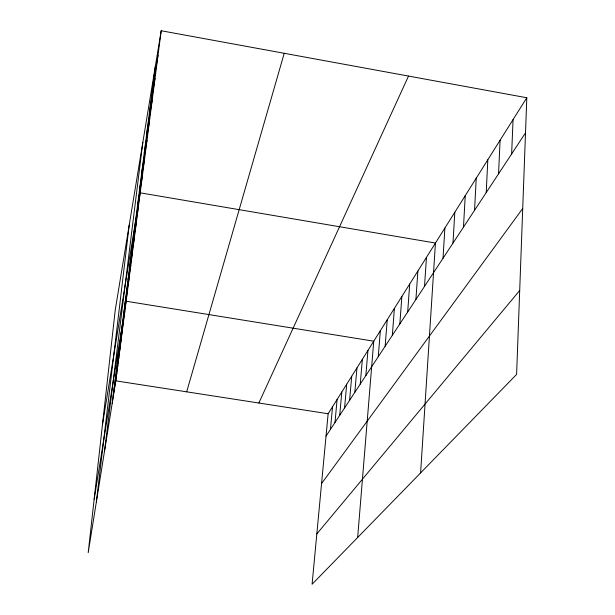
<?xml version="1.0" encoding="UTF-8"?>
<svg xmlns="http://www.w3.org/2000/svg" width="615" height="615" viewBox="0 0 615 615"><rect width="100%" height="100%" fill="white"/><g stroke="black" fill="none" stroke-linecap="round" stroke-linejoin="round"><path stroke-width="0.92" d="M526.801 97.747L516.608 374.404L312.089 584.25L328.133 413.749L526.801 97.747L161.192 30.75L115.243 309.983L88.199 552.67L115.82 380.862L161.192 30.75M511.642 153.942L513.056 119.618M498.565 173.822L500.087 140.243M486.219 192.587L487.826 159.739M474.542 210.345L476.233 178.189M463.479 227.166L465.24 195.67M452.986 243.117L454.8 212.267M443.015 258.269L444.891 228.042M420.599 472.92L435.451 243.048L140.182 192.826L102.444 424.788M424.511 286.406L426.464 257.347M415.901 299.49L417.893 270.984M407.691 311.974L409.705 284.007M399.842 323.905L401.879 296.453M392.339 335.321L394.392 308.361M385.151 346.245L387.227 319.762M378.263 356.715L380.347 330.693M357.661 537.487L373.759 341.187L126.137 301.235L94.157 499.196M365.84 375.596L367.947 350.427M354.832 392.339L356.946 367.931M360.236 384.121L362.35 359.329M349.612 400.273L351.726 376.226M344.569 407.937L346.691 384.244M339.703 415.34L341.817 391.986M330.44 429.424L332.546 406.73M334.99 422.497L337.105 399.481M96.355 501.917L129.204 225.113M104.512 451.187L142.834 142.311M112.191 403.394L155.372 66.097M116.166 372.398L120.01 348.536M115.12 380.547L118.903 357.031M114.113 388.419L117.842 365.241M113.137 396.029L116.812 373.174M133.37 237.951L138.129 208.669M131.51 252.488L136.176 223.768M129.734 266.349L134.308 238.166M128.043 279.587L132.525 251.919M126.421 292.225L130.826 265.065M124.876 304.317L129.196 277.642M123.392 315.895L127.636 289.688M120.725 336.759L124.822 311.398M119.518 346.16L123.546 321.191M118.364 355.224L122.324 330.632M117.242 363.965L121.147 339.741M152.335 89.828L158.009 55.265M149.476 112.161L155.018 78.351M146.777 133.217L152.197 100.13M144.233 153.104L149.53 120.709M141.827 171.908L147.008 140.189M139.544 189.728L144.617 158.647M137.383 206.625L142.342 176.167M186.676 391.84L284.23 53.297M258.861 403.017L408.514 76.068M326.027 436.127L525.51 132.848M321.56 483.575L522.727 208.462M316.825 533.92L519.706 290.48M115.82 380.862L328.133 413.749"/></g></svg>
